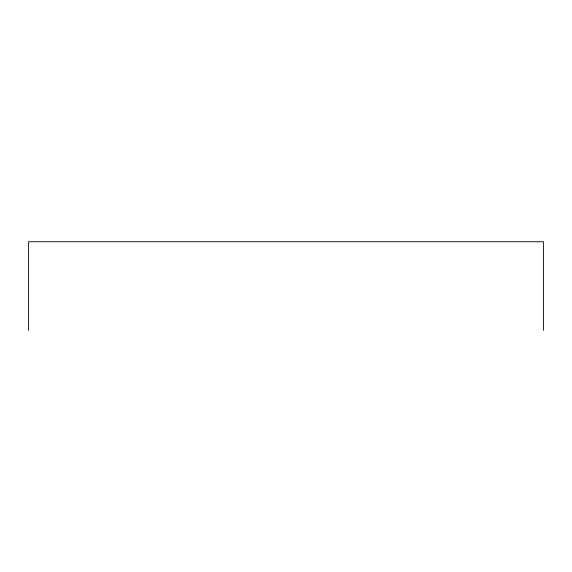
<?xml version="1.0" encoding="UTF-8"?>
<svg xmlns="http://www.w3.org/2000/svg" width="572" height="572" viewBox="0 0 572 572"><rect width="100%" height="100%" fill="white"/><g stroke="black" fill="none" stroke-linecap="round" stroke-linejoin="round"><path stroke-width="0.86" d="M543.4 330.28L543.4 241.72L28.6 241.72L28.6 330.28"/></g></svg>
